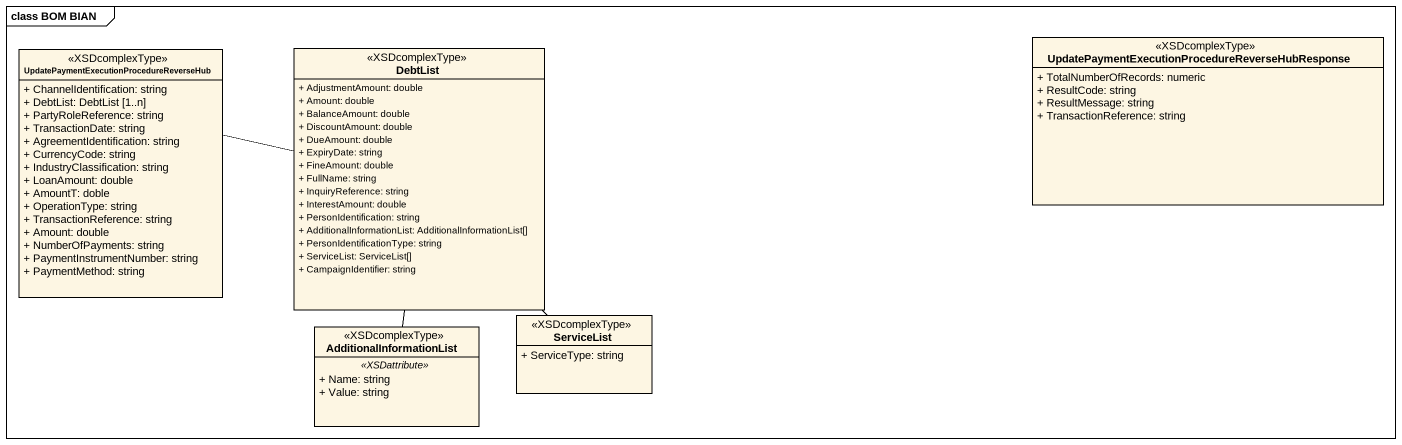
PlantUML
@startuml
mainframe class BOM BIAN
hide circle
hide empty members
skinparam classAttributeIconSize 0
class "UpdatePaymentExecutionProcedureReverseHub" as UpdatePaymentExecutionProced <<XSDcomplexType>> {
  + ChannelIdentification: string
  + DebtList: DebtList [1..n]
  + PartyRoleReference: string
  + TransactionDate: string
  + AgreementIdentification: string
  + CurrencyCode: string
  + IndustryClassification: string
  + LoanAmount: double
  + AmountT: doble
  + OperationType: string
  + TransactionReference: string
  + Amount: double
  + NumberOfPayments: string
  + PaymentInstrumentNumber: string
  + PaymentMethod: string
}
class DebtList <<XSDcomplexType>> {
  + AdjustmentAmount: double
  + Amount: double
  + BalanceAmount: double
  + DiscountAmount: double
  + DueAmount: double
  + ExpiryDate: string
  + FineAmount: double
  + FullName: string
  + InquiryReference: string
  + InterestAmount: double
  + PersonIdentification: string
  + AdditionalInformationList: AdditionalInformationList[]
  + PersonIdentificationType: string
  + ServiceList: ServiceList[]
  + CampaignIdentifier: string
}
class "UpdatePaymentExecutionProcedureReverseHubResponse" as UpdatePaymentExecutionProced_2 <<XSDcomplexType>> {
  + TotalNumberOfRecords: numeric
  + ResultCode: string
  + ResultMessage: string
  + TransactionReference: string
}
class AdditionalInformationList <<XSDcomplexType>> {
  .. <<XSDattribute>> ..
  + Name: string
  + Value: string
}
class ServiceList <<XSDcomplexType>> {
  + ServiceType: string
}
DebtList -left- UpdatePaymentExecutionProced
DebtList -- AdditionalInformationList
DebtList -- ServiceList
@enduml
